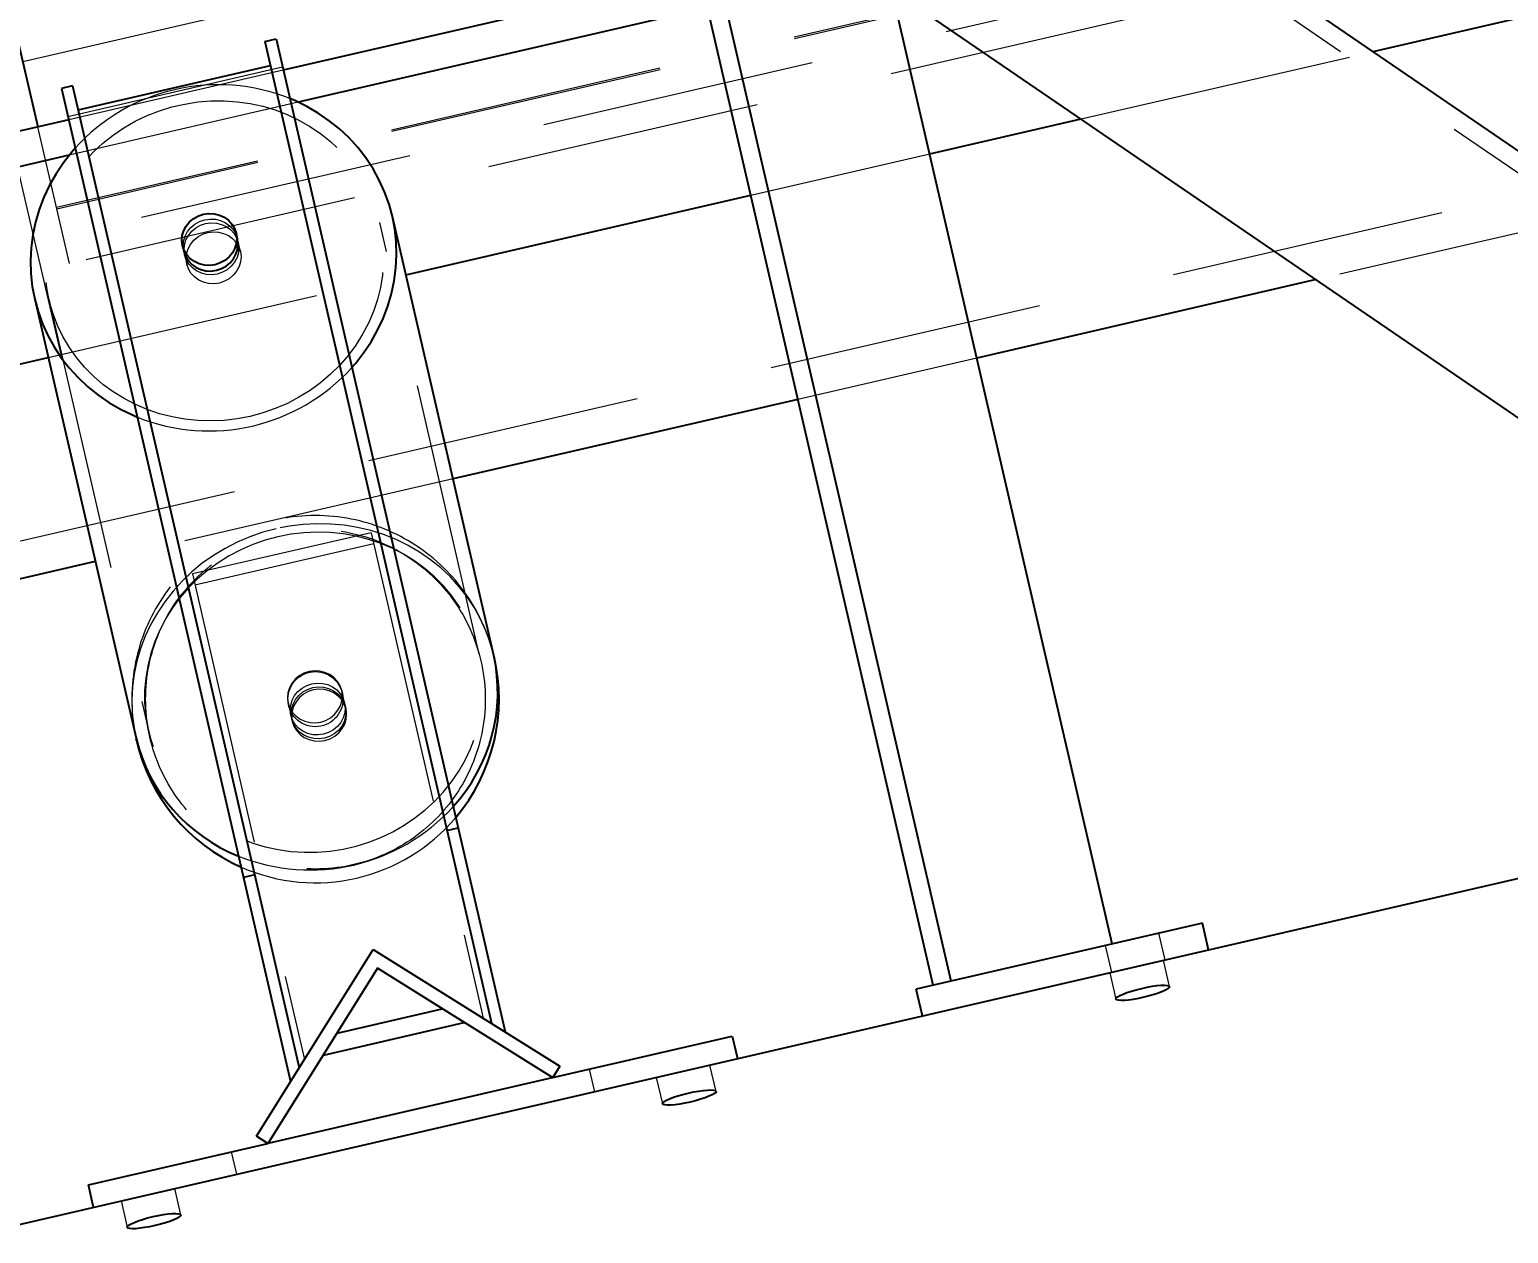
# Model space of a CAD drawing. Header units: millimetres. Extents: x 1293 to 41893, y 1011 to 26911.
# Drawn here: x 12661 to 13002, y 5482.5 to 5760.1 of the extents above; entities that cross this region are included whole.
import ezdxf

# ---------------------------------------------------------------- set-up
doc = ezdxf.new("R2010")
doc.units = ezdxf.units.MM
doc.header["$LTSCALE"] = 50
doc.linetypes.add('HIDDEN', pattern=[1.905, 1.27, -0.635])
doc.layers.add('CAPA_1', color=7, linetype='Continuous')
doc.layers.add('STRUC', color=4, linetype='Continuous')
doc.styles.add('SLDTEXTSTYLE0', font='TXT', dxfattribs={"width": 0.75})
doc.dimstyles.new('SLDDIMSTYLE0', dxfattribs={"dimtxt": 100, "dimasz": 100, "dimexe": 0, "dimexo": 0.0625, "dimgap": 25, "dimtad": 2, "dimdec": 0, "dimlfac": 1.5, "dimrnd": 1e-09, "dimzin": 12, "dimdsep": 46, "dimtxsty": 'SLDTEXTSTYLE0', "dimsah": 1, "dimcen": 0.09, "dimadec": 0, "dimazin": 3, "dimtfac": 1, "dimtdec": 0, "dimtofl": 0, "dimtmove": 0, "dimatfit": 3, "dimfxl": 1, "dimfrac": 2, "dimtolj": 1, "dimtzin": 12, "dimarcsym": 0})
doc.dimstyles.new('SLDDIMSTYLE1', dxfattribs={"dimtxt": 100, "dimasz": 100, "dimexe": 0, "dimexo": 0.0625, "dimgap": 25, "dimtad": 2, "dimdec": 4, "dimlfac": 75, "dimzin": 12, "dimdsep": 46, "dimtxsty": 'SLDTEXTSTYLE0', "dimsah": 1, "dimcen": 0.09, "dimadec": 0, "dimazin": 3, "dimtfac": 1, "dimtdec": 0, "dimtofl": 0, "dimtmove": 0, "dimatfit": 3, "dimfxl": 1, "dimfrac": 2, "dimtolj": 1, "dimtzin": 12, "dimarcsym": 0})

# ---------------------------------------------------------------- blocks, each defined once
blk = doc.blocks.new('_D_3')
at = {"layer": 'CAPA_1', "transparency": 16777216}
blk.add_arc((9899.27, 4708.49), 5214.32, 0, 13, dxfattribs=at)
for points in [[(14979.94, 5881.46), (14986.48, 5780.49), (15016.52, 5787.13)], [(15113.58, 4708.49), (15128.01, 4808.64), (15097.24, 4808.34)]]:
    blk.add_solid(points, dxfattribs=at)
at = {"layer": 'CAPA_1', "transparency": 16777216, "insert": (15196.76, 5413.27), "char_height": 100, "attachment_point": 1, "rotation": 276.5, "style": 'SLDTEXTSTYLE0'}
blk.add_mtext('13°', dxfattribs=at)
blk = doc.blocks.new('_D_5')
at = {"layer": 'CAPA_1', "transparency": 16777216}
for p, q in [((11574.4, 7831.18), (17588.06, 7831.18)), ((17538.06, 7831.18), (17538.06, 4708.49)), ((16485.16, 4708.49), (17588.06, 4708.49))]:
    blk.add_line(p, q, dxfattribs=at)
for points in [[(17538.06, 7831.18), (17522.68, 7731.18), (17553.45, 7731.18)], [(17538.06, 4708.49), (17553.45, 4808.49), (17522.68, 4808.49)]]:
    blk.add_solid(points, dxfattribs=at)
at = {"layer": 'CAPA_1', "transparency": 16777216, "insert": (17409.15, 6122.06), "char_height": 100, "attachment_point": 1, "rotation": 90, "style": 'SLDTEXTSTYLE0'}
blk.add_mtext('4684', dxfattribs=at)

msp = doc.modelspace()

# ---------------------------------------------------------------- linework, layer by layer
at = {"color": 1, "linetype": 'HIDDEN', "lineweight": 18}
for p, q in [((16327.8123211, 6489.1646889), (11124.0071077, 5287.7715924)), ((11109.0187386, 5352.5451709), (13669.0136889, 5943.5665743)), ((13664.0175621, 5935.5711002), (12670.160096, 5706.1210248)), ((12984.212454, 5827.6146407), (12659.4224324, 5752.6309559)), ((12991.9628731, 5794.0438873), (12667.1728515, 5719.0602025)), ((12992.0458709, 5793.6843844), (12667.2558493, 5718.7006996)), ((12903.510927, 5739.4682269), (12970.8022885, 5755.0036618)), ((12669.8150037, 5740.0672878), (12719.313003, 5751.4948013)), ((12719.4970613, 5750.6975571), (12669.999062, 5739.2700436)), ((12722.9524258, 5743.3299495), (12670.1231476, 5731.1333496)), ((12670.160096, 5706.1210248), (12662.8861605, 5737.6279009)), ((12656.3903601, 5736.1282272), (12668.1633167, 5685.1339498)), ((12827.3104273, 5721.8759553), (12868.55876, 5731.3988833)), ((13024.9931966, 5717.9594373), (12957.7018351, 5702.4240024)), ((12764.6904896, 5616.1047658), (12741.7284056, 5715.5644785)), ((12709.5980961, 5708.8895974), (12709.1179359, 5710.9693995)), ((12696.7434361, 5708.1125211), (12697.2235963, 5706.032719)), ((12665.2726855, 5684.466595), (12747.769351, 5703.5124509)), ((12665.4189901, 5697.9470618), (12688.381074, 5598.487349)), ((12879.4205409, 5684.3513416), (12838.1722081, 5674.8284136)), ((12758.6311318, 5656.4649092), (12676.1344664, 5637.4190533)), ((12739.7663943, 5644.0825215), (12698.5180616, 5634.5595935)), ((12740.3615773, 5641.5045007), (12699.1132446, 5631.9815727)), ((12739.7663943, 5644.0825215), (12765.6085899, 5532.1476749)), ((12698.5180616, 5634.5595935), (12724.3602572, 5522.624747)), ((12733.6187159, 5604.8448624), (12732.9673092, 5607.6664145)), ((12720.5928094, 5604.8095361), (12721.244216, 5601.987984)), ((12733.9444192, 5603.4340863), (12733.8222804, 5603.9631273)), ((12721.4477806, 5601.106249), (12721.5699194, 5600.5772079)), ((12909.0328984, 5548.899381), (12910.4613376, 5542.7121311)), ((12922.8358374, 5545.5690095), (12921.4073982, 5551.7562594)), ((12923.8803072, 5539.4149292), (12922.4785684, 5545.4865274)), ((12910.1040685, 5542.629649), (12911.5058074, 5536.5580508)), ((12781.6213092, 5518.397926), (12781.5713374, 5518.4291518)), ((12781.652535, 5518.4478977), (12781.6213092, 5518.397926)), ((12790.0474212, 5520.3860099), (12791.2471601, 5515.1893696)), ((12805.5216816, 5518.4849025), (12806.9234205, 5512.4133043)), ((12819.2979203, 5515.2701827), (12817.8961814, 5521.3417809)), ((12708.7504946, 5496.1435136), (12707.5507557, 5501.340154)), ((12715.9956136, 5503.2470404), (12715.9456419, 5503.2782662)), ((12716.0268394, 5503.2970121), (12715.9956136, 5503.2470404)), ((12695.8777121, 5486.7763825), (12694.4759732, 5492.8479807)), ((12682.1014734, 5489.9911023), (12683.5032123, 5483.9195041))]:
    msp.add_line(p, q, dxfattribs=at)
at = {"color": 7, "linetype": 'Continuous', "lineweight": 25}
for p, q in [((12869.3597972, 5539.7401239), (12808.208424, 5804.6158215)), ((12873.4846305, 5540.6924167), (12813.3672739, 5801.0892965)), ((12651.9240639, 5785.109958), (12662.8861605, 5737.6279009)), ((12970.8022885, 5755.0036618), (13086.5101497, 5781.7169264)), ((12815.5374707, 5772.8702327), (12719.4970613, 5750.6975571)), ((12910.60813, 5549.2630518), (12859.7969224, 5769.3505717)), ((12817.3271957, 5765.1180819), (12722.9524258, 5743.3299495)), ((12715.2491211, 5757.3355899), (12717.8271419, 5757.9307729)), ((12715.2491211, 5757.3355899), (12767.5125122, 5530.9579723)), ((12717.8271419, 5757.9307729), (12770.685716, 5528.9751345)), ((12672.1894599, 5741.5442058), (12716.5314176, 5751.7813534)), ((12670.9071634, 5747.0984423), (12668.3291426, 5746.5032593)), ((12670.9071634, 5747.0984423), (12723.1705545, 5520.7208247)), ((12668.3291426, 5746.5032593), (12721.1877167, 5517.5476209)), ((12669.999062, 5739.2700436), (12417.7268163, 5681.0284065)), ((12868.55876, 5731.3988833), (12903.510927, 5739.4682269)), ((12670.1231476, 5731.1333496), (12417.7268163, 5672.8630652)), ((12747.769351, 5703.5124509), (12827.3104273, 5721.8759553)), ((12768.0283921, 5615.7609033), (12744.6591789, 5716.9840862)), ((12708.9143714, 5711.8511346), (12708.6209861, 5713.1219256)), ((12696.2464863, 5710.2650472), (12696.5398715, 5708.9942562)), ((12957.7018351, 5702.4240024), (12879.4205409, 5684.3513416)), ((12662.1625134, 5697.9382302), (12685.5317266, 5596.7150474)), ((12417.7268163, 5627.316128), (12665.2726855, 5684.466595)), ((12838.1722081, 5674.8284136), (12758.6311318, 5656.4649092)), ((12676.1344664, 5637.4190533), (12417.7268163, 5577.7609465)), ((12685.6573943, 5596.1707205), (12685.5935618, 5596.4515649)), ((12417.7268163, 5428.9554034), (13086.5101497, 5583.3562019)), ((12757.2451191, 5575.4309377), (12759.8231399, 5576.0261207)), ((12712.9031614, 5565.1937901), (12710.3251406, 5564.5986071)), ((12931.4596494, 5554.0770044), (12865.462317, 5538.8403197)), ((12932.8880885, 5547.8897545), (12931.4596494, 5554.0770044)), ((12713.3030609, 5504.929534), (12740.2229595, 5548.0103773)), ((12740.2229595, 5548.0103773), (12783.3038028, 5521.0904787)), ((12741.2330186, 5543.635331), (12716.0268394, 5503.2970121)), ((12781.5713374, 5518.4291518), (12741.2330186, 5543.635331)), ((12866.8907562, 5532.6530697), (12865.462317, 5538.8403197)), ((12731.907844, 5528.7119321), (12756.1564175, 5534.3101564)), ((12728.7353035, 5523.634806), (12761.2335435, 5531.1376159)), ((12781.652535, 5518.4478977), (12823.0460874, 5528.0043523)), ((12823.0460874, 5528.0043523), (12824.2458263, 5522.8077119)), ((12716.0268394, 5503.2970121), (12781.5713374, 5518.4291518)), ((12783.3038028, 5521.0904787), (12781.652535, 5518.4478977)), ((12715.9456419, 5503.2782662), (12713.3030609, 5504.929534)), ((12674.5520895, 5493.7218116), (12715.9456419, 5503.2782662)), ((12675.7518285, 5488.5251713), (12674.5520895, 5493.7218116))]:
    msp.add_line(p, q, dxfattribs=at)
at = {"color": 1, "linetype": 'HIDDEN', "lineweight": 18, "flags": 128}
for points in [[(12711.8511761, 5670.9020728), (12708.8695846, 5670.3272788), (12705.856143, 5669.9715701), (12702.8289744, 5669.8370859), (12699.8062848, 5669.924635), (12696.8062528, 5670.2336909), (12693.846921, 5670.7623948), (12690.9460872, 5671.5075672), (12688.1211974, 5672.4647264), (12685.3892407, 5673.6281159), (12682.7666474, 5674.9907391), (12680.2691902, 5676.5444009), (12677.9118891, 5678.2797574), (12675.7089211, 5680.1863721), (12673.6735351, 5682.2527782), (12671.8179723, 5684.4665482), (12670.1533921, 5686.8143682), (12668.6898055, 5689.2821181), (12667.4360148, 5691.8549566), (12666.3995604, 5694.5174104), (12665.5866756, 5697.2534671), (12665.0022492, 5700.0466718), (12664.6497961, 5702.8802258), (12664.5314359, 5705.7370878), (12664.6478804, 5708.6000762), (12664.9984294, 5711.4519728), (12665.5809746, 5714.2756258), (12666.3920125, 5717.0540536), (12667.4266654, 5719.7705463), (12668.6787109, 5722.4087665), (12670.1406189, 5724.9528479), (12671.8035973, 5727.3874898), (12673.6576449, 5729.6980502), (12675.6916112, 5731.870633), (12677.8932636, 5733.892172), (12680.2493611, 5735.7505095), (12682.745734, 5737.4344693), (12685.3673687, 5738.9339237), (12688.0984984, 5740.239855), (12690.9226977, 5741.344409), (12693.8229817, 5742.2409429), (12696.7819076, 5742.9240648), (12699.7816802, 5743.3896663), (12702.8042583, 5743.6349472), (12705.831464, 5743.6584324), (12708.8450912, 5743.4599807), (12711.8270157, 5743.0407855), (12714.7593037, 5742.403368), (12717.6243201, 5741.5515616), (12720.4048345, 5740.4904893), (12723.0841244, 5739.2265323), (12725.6460764, 5737.7672924), (12728.0752824, 5736.1215456), (12730.357133, 5734.2991895), (12732.4779049, 5732.3111841), (12734.4248435, 5730.1694853), (12736.1862397, 5727.8869738), (12737.7515002, 5725.4773767), (12739.1112114, 5722.9551857), (12740.2571958, 5720.3355694), (12741.1825614, 5717.6342827), (12741.8817428, 5714.8675713), (12742.3505351, 5712.0520746), (12742.5861189, 5709.2047252), (12742.5870775, 5706.3426476), (12742.353405, 5703.4830546), (12741.8865067, 5700.643144), (12741.1891908, 5697.8399955), (12740.2656508, 5695.0904675), (12739.1214411, 5692.411096), (12737.7634431, 5689.8179951), (12736.199824, 5687.3267599), (12734.4399875, 5684.9523731), (12732.4945175, 5682.7091145), (12730.3751143, 5680.6104753), (12728.0945242, 5678.669077), (12725.6664629, 5676.8965954), (12723.1055332, 5675.3036903), (12720.4271368, 5673.8999418), (12717.6473817, 5672.6937921), (12714.7829859, 5671.6924951), (12711.8511761, 5670.9020728)], [(12696.5398715, 5708.9942562), (12696.3968893, 5710.1559804), (12696.4971743, 5711.3279544), (12696.8368727, 5712.4651397), (12697.4029301, 5713.5238351), (12698.1735931, 5714.4633554), (12699.1192457, 5715.2475954), (12700.2035469, 5715.8464172), (12701.3848277, 5716.2368084), (12702.6176921, 5716.4037665), (12703.8547618, 5716.3408754), (12705.0484969, 5716.050552), (12706.1530228, 5715.5439532), (12707.1258933, 5714.8405473), (12707.9297214, 5713.9673658), (12708.5336166, 5712.9579647), (12708.9143714, 5711.8511346)], [(12704.2729798, 5703.7268472), (12703.0401154, 5703.5598891), (12701.8030457, 5703.6227802), (12700.6093106, 5703.9131037), (12699.5047847, 5704.4197025), (12698.5319142, 5705.1231084), (12697.7280861, 5705.9962898), (12697.1241909, 5707.005691), (12696.7434361, 5708.1125211), (12696.6004539, 5709.2742454), (12696.7007389, 5710.4462193), (12697.0404373, 5711.5834047), (12697.6064946, 5712.6421001), (12698.3771577, 5713.5816204), (12699.3228103, 5714.3658604), (12700.4071115, 5714.9646822), (12701.5883923, 5715.3550734), (12702.8212566, 5715.5220315), (12704.0583263, 5715.4591404), (12705.2520614, 5715.168817), (12706.3565874, 5714.6622181), (12707.3294579, 5713.9588123), (12708.133286, 5713.0856308), (12708.7371812, 5712.0762296), (12709.1179359, 5710.9693995), (12709.2609182, 5709.8076753), (12709.1606332, 5708.6357013), (12708.8209348, 5707.4985159), (12708.2548774, 5706.4398206), (12707.4842144, 5705.5003003), (12706.5385618, 5704.7160602), (12705.4542606, 5704.1172384), (12704.2729798, 5703.7268472)], [(12704.75314, 5701.6470451), (12703.5202756, 5701.480087), (12702.2832059, 5701.5429781), (12701.0894708, 5701.8333015), (12699.9849448, 5702.3399004), (12699.0120744, 5703.0433062), (12698.2082462, 5703.9164877), (12697.6043511, 5704.9258889), (12697.2235963, 5706.032719), (12697.080614, 5707.1944432), (12697.180899, 5708.3664172), (12697.5205974, 5709.5036026), (12698.0866548, 5710.5622979), (12698.8573178, 5711.5018182), (12699.8029704, 5712.2860582), (12700.8872716, 5712.8848801), (12702.0685524, 5713.2752713), (12703.3014168, 5713.4422294), (12704.5384865, 5713.3793383), (12705.7322216, 5713.0890148), (12706.8367475, 5712.582416), (12707.809618, 5711.8790101), (12708.6134462, 5711.0058287), (12709.2173413, 5709.9964275), (12709.5980961, 5708.8895974), (12709.7410784, 5707.7278731), (12709.6407933, 5706.5558992), (12709.3010949, 5705.4187138), (12708.7350376, 5704.3600184), (12707.9643745, 5703.4204981), (12707.018722, 5702.6362581), (12705.9344207, 5702.0374363), (12704.75314, 5701.6470451)], [(12717.8314342, 5644.9987292), (12714.7739646, 5644.178697), (12711.7836379, 5643.1464849), (12708.8771774, 5641.9078654), (12706.070837, 5640.4697654), (12703.380311, 5638.8402274), (12700.8206458, 5637.0283643), (12698.4061562, 5635.0443089), (12696.1503451, 5632.8991568), (12694.0658276, 5630.6049045), (12692.1642615, 5628.1743825), (12690.4562809, 5625.6211833), (12688.9514377, 5622.9595852), (12687.6581474, 5620.2044731), (12686.5836427, 5617.3712547), (12685.7339327, 5614.4757745), (12685.1137693, 5611.5342252), (12684.7266207, 5608.5630571), (12684.574652, 5605.5788862), (12684.658713, 5602.5984012), (12684.9783337, 5599.6382702), (12685.5317266, 5596.7150474)], [(12768.0283921, 5615.7609033), (12767.2443218, 5618.63087), (12766.2339589, 5621.4315307), (12765.0029538, 5624.1472228), (12763.5581908, 5626.7627591), (12761.9077496, 5629.2635125), (12760.06086, 5631.6354978), (12758.0278508, 5633.8654498), (12755.8200912, 5635.9408978), (12753.4499279, 5637.850235), (12750.930616, 5639.5827836), (12748.2762443, 5641.1288545), (12745.5016573, 5642.4798015), (12742.6223714, 5643.6280695), (12739.654489, 5644.5672369), (12736.6146075, 5645.2920515), (12733.5197272, 5645.7984599), (12730.387156, 5646.08363), (12727.2344124, 5646.145967), (12724.0791279, 5645.9851224), (12720.9389481, 5645.6019956), (12717.8314342, 5644.9987292)], [(12718.2583036, 5643.1497547), (12715.3264938, 5642.3593324), (12712.4620979, 5641.3580355), (12709.6823429, 5640.1518857), (12707.0039464, 5638.7481372), (12704.4430167, 5637.1552322), (12702.0149555, 5635.3827505), (12699.7343654, 5633.4413522), (12697.6149622, 5631.342713), (12695.6694922, 5629.0994544), (12693.9096557, 5626.7250676), (12692.3460365, 5624.2338324), (12690.9880385, 5621.6407315), (12689.8438289, 5618.96136), (12688.9202889, 5616.211832), (12688.2229729, 5613.4086835), (12687.7560747, 5610.568773), (12687.5224022, 5607.7091799), (12687.5233608, 5604.8471023), (12687.7589446, 5601.999753), (12688.2277369, 5599.1842562), (12688.9269183, 5596.4175449), (12689.8522839, 5593.7162581), (12690.9982683, 5591.0966419), (12692.3579794, 5588.5744508), (12693.92324, 5586.1648537), (12695.6846361, 5583.8823422), (12697.6315747, 5581.7406435), (12699.7523466, 5579.752638), (12702.0341973, 5577.930282), (12704.4634033, 5576.2845351), (12707.0253552, 5574.8252952), (12709.7046452, 5573.5613383), (12712.4851595, 5572.5002659), (12715.350176, 5571.6484595), (12718.282464, 5571.011042), (12721.2643884, 5570.5918468), (12724.2780156, 5570.3933951), (12727.3052213, 5570.4168803), (12730.3277995, 5570.6621613), (12733.3275721, 5571.1277628), (12736.286498, 5571.8108846), (12739.1867819, 5572.7074185), (12742.0109813, 5573.8119725), (12744.742111, 5575.1179038), (12747.3637457, 5576.6173582), (12749.8601185, 5578.301318), (12752.2162161, 5580.1596555), (12754.4178685, 5582.1811946), (12756.4518348, 5584.3537774), (12758.3058823, 5586.6643377), (12759.9688608, 5589.0989797), (12761.4307688, 5591.643061), (12762.6828142, 5594.2812813), (12763.7174672, 5596.9977739), (12764.5285051, 5599.7762017), (12765.1110503, 5602.5998547), (12765.4615993, 5605.4517513), (12765.5780438, 5608.3147398), (12765.4596836, 5611.1716017), (12765.1072304, 5614.0051557), (12764.5228041, 5616.7983604), (12763.7099193, 5619.5344171), (12762.6734649, 5622.1968709), (12761.4196741, 5624.7697094), (12759.9560876, 5627.2374594), (12758.2915074, 5629.5852793), (12756.4359446, 5631.7990493), (12754.4005586, 5633.8654555), (12752.1975906, 5635.7720701), (12749.8402895, 5637.5074266), (12747.3428323, 5639.0610884), (12744.720239, 5640.4237116), (12741.9882823, 5641.5871012), (12739.1633925, 5642.5442604), (12736.2625587, 5643.2894327), (12733.3032269, 5643.8181367), (12730.3031949, 5644.1271925), (12727.2805052, 5644.2147416), (12724.2533367, 5644.0802574), (12721.2398951, 5643.7245487), (12718.2583036, 5643.1497547)], [(12725.4377655, 5612.0520884), (12724.2564848, 5611.6616972), (12723.1721835, 5611.0628754), (12722.226531, 5610.2786354), (12721.4558679, 5609.3391151), (12720.8898106, 5608.2804197), (12720.5501122, 5607.1432343), (12720.4498272, 5605.9712604), (12720.5928094, 5604.8095361), (12720.9735642, 5603.702706), (12721.5774593, 5602.6933048), (12722.3812875, 5601.8201234), (12723.354158, 5601.1167175), (12724.4586839, 5600.6101187), (12725.652419, 5600.3197952), (12726.8894887, 5600.2569041), (12728.1223531, 5600.4238622), (12729.3036339, 5600.8142535), (12730.3879351, 5601.4130753), (12731.3335877, 5602.1973153), (12732.1042507, 5603.1368356), (12732.6703081, 5604.195531), (12733.0100065, 5605.3327163), (12733.1102915, 5606.5046903), (12732.9673092, 5607.6664145), (12732.5865544, 5608.7732447), (12731.9826593, 5609.7826458), (12731.1788311, 5610.6558273), (12730.2059607, 5611.3592332), (12729.1014347, 5611.865832), (12727.9076996, 5612.1561554), (12726.6706299, 5612.2190465), (12725.4377655, 5612.0520884)], [(12726.0891722, 5609.2305363), (12727.3220366, 5609.3974944), (12728.5591062, 5609.3346033), (12729.7528413, 5609.0442798), (12730.8573673, 5608.537681), (12731.8302378, 5607.8342751), (12732.6340659, 5606.9610937), (12733.2379611, 5605.9516925), (12733.6187159, 5604.8448624), (12733.7616981, 5603.6831381), (12733.6614131, 5602.5111642), (12733.3217147, 5601.3739788), (12732.7556574, 5600.3152834), (12731.9849943, 5599.3757631), (12731.0393417, 5598.5915231), (12729.9550405, 5597.9927013), (12728.7737597, 5597.6023101), (12727.5408953, 5597.435352), (12726.3038257, 5597.4982431), (12725.1100906, 5597.7885665), (12724.0055646, 5598.2951654), (12723.0326941, 5598.9985712), (12722.228866, 5599.8717527), (12721.6249708, 5600.8811539), (12721.244216, 5601.987984), (12721.1012338, 5603.1497083), (12721.2015188, 5604.3216822), (12721.5412172, 5605.4588676), (12722.1072746, 5606.5175629), (12722.8779376, 5607.4570833), (12723.8235902, 5608.2413233), (12724.9078914, 5608.8401451), (12726.0891722, 5609.2305363)], [(12726.2927368, 5608.3488012), (12727.5256011, 5608.5157593), (12728.7626708, 5608.4528682), (12729.9564059, 5608.1625448), (12731.0609319, 5607.655946), (12732.0338024, 5606.9525401), (12732.8376305, 5606.0793586), (12733.4415256, 5605.0699575), (12733.8222804, 5603.9631273), (12733.9652627, 5602.8014031), (12733.8649777, 5601.6294291), (12733.5252793, 5600.4922438), (12732.9592219, 5599.4335484), (12732.1885589, 5598.4940281), (12731.2429063, 5597.7097881), (12730.1586051, 5597.1109663), (12728.9773243, 5596.7205751), (12727.7444599, 5596.553617), (12726.5073902, 5596.6165081), (12725.3136551, 5596.9068315), (12724.2091292, 5597.4134303), (12723.2362587, 5598.1168362), (12722.4324306, 5598.9900177), (12721.8285354, 5599.9994188), (12721.4477806, 5601.106249), (12721.3047984, 5602.2679732), (12721.4050834, 5603.4399472), (12721.7447818, 5604.5771325), (12722.3108391, 5605.6358279), (12723.0815022, 5606.5753482), (12724.0271548, 5607.3595882), (12725.111456, 5607.95841), (12726.2927368, 5608.3488012)], [(12726.4148755, 5607.8197602), (12725.2335947, 5607.429369), (12724.1492935, 5606.8305472), (12723.2036409, 5606.0463072), (12722.4329779, 5605.1067869), (12721.8669205, 5604.0480915), (12721.5272221, 5602.9109061), (12721.4269371, 5601.7389322), (12721.5699194, 5600.5772079), (12721.9506742, 5599.4703778), (12722.5545693, 5598.4609766), (12723.3583975, 5597.5877952), (12724.3312679, 5596.8843893), (12725.4357939, 5596.3777905), (12726.629529, 5596.087467), (12727.8665987, 5596.0245759), (12729.099463, 5596.191534), (12730.2807438, 5596.5819253), (12731.365045, 5597.1807471), (12732.3106976, 5597.9649871), (12733.0813607, 5598.9045074), (12733.647418, 5599.9632027), (12733.9871164, 5601.1003881), (12734.0874014, 5602.2723621), (12733.9444192, 5603.4340863), (12733.5636644, 5604.5409165), (12732.9597692, 5605.5503176), (12732.1559411, 5606.4234991), (12731.1830706, 5607.126905), (12730.0785447, 5607.6335038), (12728.8848096, 5607.9238272), (12727.6477399, 5607.9867183), (12726.4148755, 5607.8197602)]]:
    msp.add_lwpolyline(points, dxfattribs=at)
at = {"color": 7, "linetype": 'Continuous', "lineweight": 25, "flags": 128}
for points in [[(12735.3187459, 5682.1663118), (12736.1250779, 5683.094229), (12738.026644, 5685.524751), (12739.7346246, 5688.0779503), (12741.2394678, 5690.7395483), (12742.5327581, 5693.4946604), (12743.6072628, 5696.3278788), (12744.4569728, 5699.223359), (12745.0771362, 5702.1649083), (12745.4642848, 5705.1360764), (12745.6162535, 5708.1202473), (12745.5321925, 5711.1007323), (12745.2125718, 5714.0608633), (12744.6591789, 5716.9840862), (12743.8751086, 5719.8540529), (12742.8647458, 5722.6547135), (12741.6337407, 5725.3704056), (12740.1889777, 5727.985942), (12738.5385364, 5730.4866954), (12736.6916469, 5732.8586806), (12734.6586376, 5735.0886327), (12732.450878, 5737.1640807), (12730.0807148, 5739.0734178), (12727.5614029, 5740.8059665), (12724.9070312, 5742.3520374), (12722.1324441, 5743.7029843), (12721.0009457, 5744.1835181)], [(12671.5029464, 5732.7560045), (12670.6966145, 5731.8280874), (12668.7950484, 5729.3975654), (12667.0870678, 5726.8443661), (12665.5822245, 5724.1827681), (12664.2889343, 5721.427656), (12663.2144296, 5718.5944376), (12662.3647196, 5715.6989574), (12661.7445562, 5712.7574081), (12661.3574076, 5709.78624), (12661.2054388, 5706.8020691), (12661.2894999, 5703.8215841), (12661.6091206, 5700.861453), (12662.1625134, 5697.9382302), (12662.9465837, 5695.0682635), (12663.9569466, 5692.2676029), (12665.1879517, 5689.5519107), (12666.6327147, 5686.9363744), (12668.2831559, 5684.435621), (12670.1300455, 5682.0636357), (12672.1630547, 5679.8336837), (12674.3708143, 5677.7582357), (12676.7409776, 5675.8488985), (12679.2602895, 5674.1163499), (12681.9146612, 5672.570279), (12684.6892482, 5671.219332), (12685.8207467, 5670.7387983)], [(12703.77603, 5705.8793733), (12702.5431656, 5705.7124152), (12701.3060959, 5705.7753063), (12700.1123608, 5706.0656297), (12699.0078349, 5706.5722286), (12698.0349644, 5707.2756344), (12697.2311363, 5708.1488159), (12696.6272411, 5709.1582171), (12696.2464863, 5710.2650472), (12696.1035041, 5711.4267714), (12696.2037891, 5712.5987454), (12696.5434875, 5713.7359308), (12697.1095448, 5714.7946261), (12697.8802079, 5715.7341464), (12698.8258605, 5716.5183865), (12699.9101617, 5717.1172083), (12701.0914425, 5717.5075995), (12702.3243068, 5717.6745576), (12703.5613765, 5717.6116665), (12704.7551116, 5717.321343), (12705.8596376, 5716.8147442), (12706.8325081, 5716.1113383), (12707.6363362, 5715.2381569), (12708.2402313, 5714.2287557), (12708.6209861, 5713.1219256), (12708.7639684, 5711.9602013), (12708.6636834, 5710.7882274), (12708.323985, 5709.651042), (12707.7579276, 5708.5923466), (12706.9872646, 5707.6528263), (12706.041612, 5706.8685863), (12704.9573108, 5706.2697645), (12703.77603, 5705.8793733)]]:
    msp.add_lwpolyline(points, dxfattribs=at)
at = {"color": 1, "linetype": 'HIDDEN', "lineweight": 18}
for radius in [39.1583333, 6.35]:
    msp.add_circle((12726.9057271, 5605.6936485), radius, dxfattribs=at)
for centre, radius, start, end in [((12704.5097463, 5703.2562375), 44.1248451, 68.053569663, 103.162096245), ((12704.2462661, 5703.2345342), 44.0867576, 102.822244545, 137.962089547), ((12702.3712449, 5711.964166), 44.4235291, 248.126319146, 317.873680854), ((12726.9057271, 5605.6936485), 42.3333333, 13.389802031, 192.610197711), ((12725.740458, 5610.7409832), 44.4235291, 248.126319146, 317.873680854), ((12726.9057271, 5605.6936485), 42.3333333, 246.130102354, 319.869897646)]:
    msp.add_arc(centre, radius, start, end, dxfattribs=at)
at = {"color": 7, "linetype": 'Continuous', "lineweight": 25}
for centre, radius, start, end in [((12702.8636093, 5710.6570245), 6.1674647, 281.274564585, 11.163793202), ((12702.5017239, 5710.5734766), 6.1674647, 194.836206798, 284.725435415), ((12729.8749211, 5607.3344425), 39.0729137, 317.51186148, 12.454245212), ((12726.9057271, 5605.6936485), 42.3333333, 319.869897646, 13.389802031), ((12723.5561311, 5605.900154), 39.118046, 193.580119162, 248.453774146), ((12726.9057271, 5605.6936485), 42.3333333, 193, 246.130102354)]:
    msp.add_arc(centre, radius, start, end, dxfattribs=at)
for centre in [(12917.6930573, 5537.98649), (12813.1106704, 5513.8417435), (12689.6904622, 5485.3479433)]:
    msp.add_ellipse(centre, major_axis=(6.1872499, 1.4284392), ratio=0.166678825, dxfattribs=at)
at = {"layer": 'STRUC', "linetype": 'HIDDEN', "lineweight": 18}
msp.add_line((14064.1938751, 5002.446985), (12457.1292275, 6101.0162043), dxfattribs=at)
at = {"layer": 'STRUC', "linetype": 'Continuous', "lineweight": 25}
for p, q in [((13086.5101497, 5675.9072204), (12543.5182457, 6047.0896696)), ((13086.5101497, 5614.3722555), (12506.9683385, 6010.5397625))]:
    msp.add_line(p, q, dxfattribs=at)

# ---------------------------------------------------------------- dimensions: what is measured, and where the dimension line sits
at = {"layer": 'CAPA_1'}
dim = msp.add_linear_dim(base=(17538.0605071, 4708.4929069), p1=(11510.8968592, 7831.1769069), p2=(16421.6646746, 4708.4929069), angle=90, dimstyle='SLDDIMSTYLE0', dxfattribs=at)
dim.commit()
dim.dimension.update_dxf_attribs({"geometry": '_D_5', "text_midpoint": (17538.0605071, 6269.8349069), "dimtype": 160})
dim = msp.add_angular_dim_2l(base=(15080.062669, 5298.7701303), line1=((16421.6646746, 4708.4929069), (6449.8953906, 4708.4929069)), line2=((16705.6180701, 6279.8631045), (11026.6060803, 4968.759879)), dimstyle='SLDDIMSTYLE1', dxfattribs=at)
dim.commit()
dim.dimension.update_dxf_attribs({"geometry": '_D_3', "text_midpoint": (15080.062669, 5298.7701303), "dimtype": 162})

doc.saveas('drawing.dxf')
